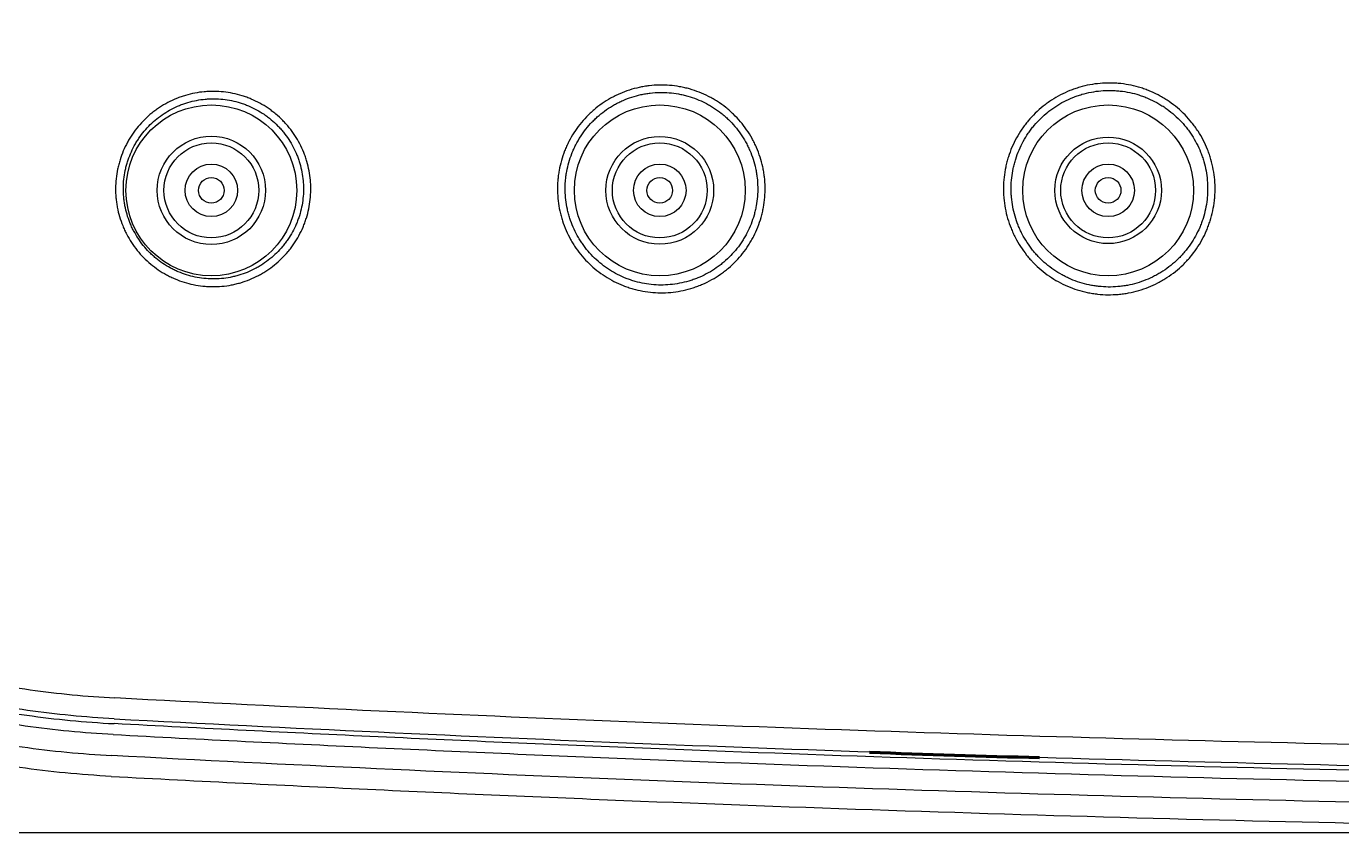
# Model space of a CAD drawing. Extents: x 60870 to 61464, y -29263 to -28843.
# Drawn here: x 60993.2 to 61054.9, y -29209.5 to -29171.7 of the extents above; entities that cross this region are included whole.
import ezdxf

# ---------------------------------------------------------------- set-up
doc = ezdxf.new("R2010")
doc.units = 0
doc.header["$LTSCALE"] = 7
doc.header["$MEASUREMENT"] = 0
doc.linetypes.add('CENTER', pattern=[2, 1.25, -0.25, 0.25, -0.25])
for name, color, linetype in [('08_ALL_FEATURES', 7, 'CONTINUOUS'), ('1', 1, 'CENTER'), ('DIM', 2, 'CONTINUOUS')]:
    doc.layers.add(name, color=color, linetype=linetype)

msp = doc.modelspace()

# ---------------------------------------------------------------- linework, layer by layer
at = {"layer": '08_ALL_FEATURES', "color": 7, "linetype": 'Continuous'}
for centre, radius in [((61001.915, -29179.387), 4), ((61022.915, -29179.387), 4), ((61043.914, -29179.387), 4), ((61001.915, -29179.387), 2.537), ((61001.915, -29179.387), 2.221), ((61022.915, -29179.387), 2.523), ((61022.915, -29179.387), 2.221), ((61043.914, -29179.387), 2.495), ((61043.914, -29179.387), 2.221), ((61001.915, -29179.387), 1.23), ((61022.915, -29179.387), 1.23), ((61043.914, -29179.387), 1.23), ((61001.915, -29179.387), 0.6), ((61022.915, -29179.387), 0.6), ((61043.914, -29179.387), 0.6)]:
    msp.add_circle(centre, radius, dxfattribs=at)
for points, knots in [([(60952.799, -29163.669), (60952.996, -29165.03), (60953.251, -29166.372), (60953.871, -29169.018), (60954.236, -29170.323), (60955.075, -29172.895), (60955.55, -29174.163), (60956.609, -29176.661), (60957.193, -29177.892), (60957.915, -29179.255), (60958.036, -29179.482), (60958.16, -29179.708), (60958.243, -29179.858), (60958.284, -29179.933), (60958.493, -29180.309), (60958.664, -29180.606), (60959.183, -29181.493), (60959.541, -29182.074), (60960.65, -29183.792), (60961.435, -29184.9), (60963.095, -29187.044), (60963.97, -29188.08), (60965.812, -29190.08), (60966.778, -29191.043), (60967.918, -29192.084), (60968.045, -29192.199), (60968.237, -29192.371), (60968.301, -29192.428), (60968.43, -29192.542), (60968.753, -29192.826), (60969.078, -29193.104), (60969.865, -29193.763), (60970.398, -29194.19), (60972.019, -29195.433), (60973.131, -29196.211), (60975.416, -29197.671), (60976.589, -29198.352), (60978.997, -29199.614), (60980.232, -29200.196), (60981.658, -29200.793), (60981.817, -29200.859), (60982.135, -29200.988), (60982.613, -29201.179), (60983.093, -29201.362), (60984.055, -29201.717), (60984.7, -29201.939), (60986.643, -29202.563), (60989.261, -29203.28), (60991.929, -29203.772), (60994.623, -29204.15), (60995.983, -29204.282), (60997.356, -29204.355)], [0, 0, 0, 0, 0.0625, 0.0625, 0.125, 0.125, 0.1875, 0.1875, 0.25, 0.25, 0.257812, 0.261719, 0.261719, 0.265625, 0.265625, 0.28125, 0.28125, 0.3125, 0.3125, 0.375, 0.375, 0.4375, 0.4375, 0.5, 0.5, 0.507813, 0.507813, 0.511719, 0.511719, 0.515625, 0.53125, 0.53125, 0.5625, 0.5625, 0.625, 0.625, 0.6875, 0.6875, 0.75, 0.75, 0.757813, 0.757813, 0.765625, 0.78125, 0.78125, 0.8125, 0.8125, 0.875, 0.9375, 0.9375, 1, 1, 1, 1]), ([(60997.367, -29204.127), (60996.001, -29204.054), (60994.648, -29203.923), (60991.967, -29203.547), (60989.311, -29203.058), (60986.706, -29202.344), (60984.772, -29201.723), (60984.13, -29201.502), (60983.173, -29201.149), (60982.695, -29200.967), (60982.219, -29200.776), (60981.903, -29200.648), (60981.745, -29200.582), (60980.326, -29199.988), (60979.097, -29199.409), (60976.7, -29198.153), (60975.532, -29197.475), (60973.258, -29196.023), (60972.152, -29195.248), (60970.538, -29194.011), (60970.008, -29193.586), (60969.225, -29192.93), (60968.901, -29192.653), (60968.58, -29192.371), (60968.452, -29192.258), (60968.388, -29192.201), (60968.197, -29192.03), (60968.07, -29191.915), (60966.936, -29190.879), (60965.974, -29189.92), (60964.142, -29187.931), (60963.27, -29186.9), (60961.618, -29184.766), (60960.837, -29183.663), (60959.734, -29181.954), (60959.378, -29181.375), (60958.861, -29180.493), (60958.691, -29180.196), (60958.483, -29179.823), (60958.442, -29179.748), (60958.359, -29179.598), (60958.236, -29179.373), (60958.115, -29179.147), (60957.397, -29177.791), (60956.815, -29176.566), (60955.762, -29174.08), (60955.29, -29172.818), (60954.454, -29170.258), (60954.091, -29168.96), (60953.474, -29166.326), (60953.221, -29164.991), (60953.024, -29163.637)], [0, 0, 0, 0, 0.0625, 0.0625, 0.125, 0.1875, 0.1875, 0.21875, 0.21875, 0.234375, 0.242188, 0.242188, 0.25, 0.25, 0.3125, 0.3125, 0.375, 0.375, 0.4375, 0.4375, 0.46875, 0.46875, 0.484375, 0.488281, 0.488281, 0.492188, 0.492188, 0.5, 0.5, 0.5625, 0.5625, 0.625, 0.625, 0.6875, 0.6875, 0.71875, 0.71875, 0.734375, 0.734375, 0.738281, 0.738281, 0.742188, 0.75, 0.75, 0.8125, 0.8125, 0.875, 0.875, 0.9375, 0.9375, 1, 1, 1, 1]), ([(60953.981, -29163.506), (60954.173, -29164.832), (60954.421, -29166.139), (60955.025, -29168.718), (60955.381, -29169.989), (60956.199, -29172.495), (60956.661, -29173.731), (60957.693, -29176.165), (60958.263, -29177.364), (60958.966, -29178.693), (60959.084, -29178.914), (60959.204, -29179.134), (60959.285, -29179.28), (60959.326, -29179.354), (60959.53, -29179.719), (60959.695, -29180.01), (60960.202, -29180.873), (60960.551, -29181.44), (60961.631, -29183.114), (60962.395, -29184.193), (60964.013, -29186.283), (60964.866, -29187.292), (60966.66, -29189.24), (60967.602, -29190.179), (60968.713, -29191.194), (60968.837, -29191.306), (60969.024, -29191.473), (60969.087, -29191.529), (60969.212, -29191.64), (60969.526, -29191.916), (60969.843, -29192.188), (60970.61, -29192.83), (60971.129, -29193.245), (60972.709, -29194.456), (60973.792, -29195.215), (60976.019, -29196.637), (60977.162, -29197.301), (60979.509, -29198.531), (60980.712, -29199.098), (60982.101, -29199.68), (60982.256, -29199.744), (60982.566, -29199.87), (60983.032, -29200.056), (60983.499, -29200.234), (60984.437, -29200.58), (60985.065, -29200.797), (60986.959, -29201.404), (60989.51, -29202.103), (60992.11, -29202.582), (60994.735, -29202.951), (60996.059, -29203.079), (60997.397, -29203.15)], [0, 0, 0, 0, 0.0625, 0.0625, 0.125, 0.125, 0.1875, 0.1875, 0.25, 0.25, 0.257813, 0.261719, 0.261719, 0.265625, 0.265625, 0.28125, 0.28125, 0.3125, 0.3125, 0.375, 0.375, 0.4375, 0.4375, 0.5, 0.5, 0.507813, 0.507813, 0.511719, 0.511719, 0.515625, 0.53125, 0.53125, 0.5625, 0.5625, 0.625, 0.625, 0.6875, 0.6875, 0.75, 0.75, 0.757813, 0.757813, 0.765625, 0.78125, 0.78125, 0.8125, 0.8125, 0.875, 0.9375, 0.9375, 1, 1, 1, 1]), ([(60997.227, -29206.823), (60995.783, -29206.747), (60994.353, -29206.608), (60991.522, -29206.211), (60990.121, -29205.953), (60987.346, -29205.319), (60985.973, -29204.943), (60983.255, -29204.072), (60981.91, -29203.577), (60980.413, -29202.952), (60980.164, -29202.846), (60979.916, -29202.738), (60979.75, -29202.666), (60979.667, -29202.629), (60979.254, -29202.446), (60978.926, -29202.296), (60977.948, -29201.836), (60977.304, -29201.517), (60975.399, -29200.52), (60974.163, -29199.803), (60971.759, -29198.268), (60970.59, -29197.45), (60968.32, -29195.712), (60967.218, -29194.791), (60966.019, -29193.697), (60965.886, -29193.574), (60965.687, -29193.389), (60965.621, -29193.328), (60965.49, -29193.204), (60965.162, -29192.893), (60964.839, -29192.578), (60964.074, -29191.817), (60963.576, -29191.299), (60962.119, -29189.72), (60961.197, -29188.629), (60959.45, -29186.374), (60958.624, -29185.21), (60957.072, -29182.807), (60956.344, -29181.568), (60955.583, -29180.132), (60955.499, -29179.972), (60955.333, -29179.65), (60955.087, -29179.168), (60954.849, -29178.683), (60954.386, -29177.708), (60954.091, -29177.054), (60953.252, -29175.077), (60952.251, -29172.402), (60951.481, -29169.653), (60950.828, -29166.867), (60950.561, -29165.454), (60950.353, -29164.023)], [0, 0, 0, 0, 0.0625, 0.0625, 0.125, 0.125, 0.1875, 0.1875, 0.25, 0.25, 0.257812, 0.261719, 0.261719, 0.265625, 0.265625, 0.28125, 0.28125, 0.3125, 0.3125, 0.375, 0.375, 0.4375, 0.4375, 0.5, 0.5, 0.507812, 0.507812, 0.511719, 0.511719, 0.515625, 0.53125, 0.53125, 0.5625, 0.5625, 0.625, 0.625, 0.6875, 0.6875, 0.75, 0.75, 0.757812, 0.757812, 0.765625, 0.78125, 0.78125, 0.8125, 0.8125, 0.875, 0.9375, 0.9375, 1, 1, 1, 1]), ([(60951.309, -29163.892), (60951.513, -29165.295), (60951.775, -29166.68), (60952.415, -29169.411), (60953.17, -29172.106), (60954.151, -29174.728), (60954.974, -29176.666), (60955.262, -29177.307), (60955.717, -29178.262), (60955.95, -29178.738), (60956.191, -29179.211), (60956.353, -29179.526), (60956.436, -29179.683), (60957.182, -29181.091), (60957.895, -29182.305), (60959.417, -29184.661), (60960.226, -29185.802), (60961.939, -29188.012), (60962.843, -29189.081), (60964.271, -29190.63), (60964.759, -29191.137), (60965.509, -29191.884), (60965.826, -29192.192), (60966.147, -29192.496), (60966.276, -29192.618), (60966.341, -29192.679), (60966.535, -29192.86), (60966.665, -29192.98), (60967.841, -29194.053), (60968.921, -29194.955), (60971.146, -29196.659), (60972.292, -29197.461), (60974.649, -29198.966), (60975.861, -29199.668), (60977.728, -29200.646), (60978.359, -29200.959), (60979.318, -29201.409), (60979.639, -29201.556), (60980.044, -29201.736), (60980.125, -29201.772), (60980.288, -29201.843), (60980.531, -29201.949), (60980.776, -29202.052), (60982.243, -29202.665), (60983.561, -29203.151), (60986.225, -29204.004), (60987.571, -29204.373), (60990.291, -29204.994), (60991.665, -29205.247), (60994.44, -29205.636), (60995.841, -29205.772), (60997.257, -29205.848)], [0, 0, 0, 0, 0.0625, 0.0625, 0.125, 0.1875, 0.1875, 0.21875, 0.21875, 0.234375, 0.242187, 0.242187, 0.25, 0.25, 0.3125, 0.3125, 0.375, 0.375, 0.4375, 0.4375, 0.46875, 0.46875, 0.484375, 0.488281, 0.488281, 0.492187, 0.492187, 0.5, 0.5, 0.5625, 0.5625, 0.625, 0.625, 0.6875, 0.6875, 0.71875, 0.71875, 0.734375, 0.734375, 0.738281, 0.738281, 0.742187, 0.75, 0.75, 0.8125, 0.8125, 0.875, 0.875, 0.9375, 0.9375, 1, 1, 1, 1]), ([(60997.319, -29204.864), (60995.931, -29204.79), (60994.557, -29204.657), (60991.834, -29204.275), (60989.138, -29203.778), (60986.493, -29203.053), (60984.528, -29202.423), (60983.877, -29202.199), (60982.904, -29201.84), (60982.419, -29201.655), (60981.936, -29201.462), (60981.615, -29201.331), (60981.454, -29201.265), (60980.013, -29200.661), (60978.765, -29200.073), (60976.331, -29198.797), (60975.146, -29198.109), (60972.836, -29196.634), (60971.713, -29195.847), (60970.074, -29194.591), (60969.536, -29194.16), (60968.741, -29193.494), (60968.412, -29193.213), (60968.086, -29192.926), (60967.956, -29192.811), (60967.891, -29192.753), (60967.697, -29192.58), (60967.568, -29192.463), (60966.416, -29191.411), (60965.439, -29190.437), (60963.578, -29188.417), (60962.694, -29187.37), (60961.016, -29185.203), (60960.223, -29184.083), (60959.103, -29182.347), (60958.741, -29181.76), (60958.216, -29180.864), (60958.044, -29180.563), (60957.832, -29180.183), (60957.79, -29180.107), (60957.706, -29179.955), (60957.582, -29179.727), (60957.459, -29179.498), (60956.73, -29178.12), (60956.139, -29176.876), (60955.069, -29174.351), (60954.589, -29173.07), (60953.741, -29170.471), (60953.372, -29169.152), (60952.745, -29166.478), (60952.488, -29165.122), (60952.289, -29163.747)], [0, 0, 0, 0, 0.0625, 0.0625, 0.125, 0.1875, 0.1875, 0.21875, 0.21875, 0.234375, 0.242188, 0.242188, 0.25, 0.25, 0.3125, 0.3125, 0.375, 0.375, 0.4375, 0.4375, 0.46875, 0.46875, 0.484375, 0.488281, 0.488281, 0.492188, 0.492188, 0.5, 0.5, 0.5625, 0.5625, 0.625, 0.625, 0.6875, 0.6875, 0.71875, 0.71875, 0.734375, 0.734375, 0.738281, 0.738281, 0.742187, 0.75, 0.75, 0.8125, 0.8125, 0.875, 0.875, 0.9375, 0.9375, 1, 1, 1, 1]), ([(60998.742, -29182.531), (60998.636, -29182.424), (60998.536, -29182.312), (60998.349, -29182.079), (60998.173, -29181.838), (60998.021, -29181.58), (60997.934, -29181.414), (60997.917, -29181.38), (60997.883, -29181.313), (60997.867, -29181.279), (60997.82, -29181.176), (60997.79, -29181.107), (60997.706, -29180.899), (60997.608, -29180.618), (60997.538, -29180.328), (60997.496, -29180.107), (60997.483, -29180.033), (60997.468, -29179.922), (60997.463, -29179.884), (60997.454, -29179.809), (60997.45, -29179.772), (60997.434, -29179.585), (60997.428, -29179.435), (60997.43, -29179.137), (60997.439, -29178.989), (60997.47, -29178.692), (60997.493, -29178.544), (60997.532, -29178.36), (60997.54, -29178.323), (60997.557, -29178.25), (60997.584, -29178.14), (60997.615, -29178.032), (60997.682, -29177.818), (60997.784, -29177.538), (60997.914, -29177.27), (60998.021, -29177.072), (60998.059, -29177.007), (60998.118, -29176.911), (60998.138, -29176.879), (60998.179, -29176.816), (60998.282, -29176.659), (60998.485, -29176.391), (60998.686, -29176.172), (60998.899, -29175.962), (60999.011, -29175.862), (60999.157, -29175.744), (60999.187, -29175.721), (60999.247, -29175.675), (60999.337, -29175.607), (60999.429, -29175.543), (60999.616, -29175.421), (60999.873, -29175.269), (61000.144, -29175.144), (61000.352, -29175.059), (61000.422, -29175.033), (61000.565, -29174.983), (61000.636, -29174.96), (61000.852, -29174.896), (61001.142, -29174.826), (61001.437, -29174.784), (61001.66, -29174.764), (61001.735, -29174.759), (61001.847, -29174.754), (61001.885, -29174.753), (61001.96, -29174.752), (61001.998, -29174.751), (61002.186, -29174.753), (61002.336, -29174.761), (61002.632, -29174.793), (61002.927, -29174.839), (61003.216, -29174.913), (61003.395, -29174.969), (61003.431, -29174.98), (61003.503, -29175.005), (61003.538, -29175.017), (61003.644, -29175.056), (61003.714, -29175.084), (61003.921, -29175.171), (61004.19, -29175.301), (61004.446, -29175.456), (61004.601, -29175.562), (61004.632, -29175.583), (61004.693, -29175.627), (61004.724, -29175.65), (61004.814, -29175.718), (61004.873, -29175.764), (61005.046, -29175.909), (61005.156, -29176.011), (61005.314, -29176.171), (61005.391, -29176.253), (61005.465, -29176.338), (61005.514, -29176.396), (61005.538, -29176.425), (61005.656, -29176.572), (61005.744, -29176.693), (61005.908, -29176.943), (61006.059, -29177.199), (61006.184, -29177.471), (61006.254, -29177.645), (61006.268, -29177.68), (61006.295, -29177.75), (61006.307, -29177.786), (61006.345, -29177.893), (61006.367, -29177.964), (61006.431, -29178.18), (61006.5, -29178.47), (61006.541, -29178.765), (61006.561, -29178.988), (61006.566, -29179.063), (61006.571, -29179.176), (61006.572, -29179.213), (61006.573, -29179.289), (61006.573, -29179.327), (61006.571, -29179.515), (61006.563, -29179.664), (61006.531, -29179.96), (61006.507, -29180.107), (61006.447, -29180.399), (61006.409, -29180.544), (61006.353, -29180.723), (61006.341, -29180.759), (61006.317, -29180.831), (61006.279, -29180.937), (61006.238, -29181.042), (61006.15, -29181.248), (61006.02, -29181.516), (61005.865, -29181.771), (61005.738, -29181.956), (61005.695, -29182.017), (61005.627, -29182.107), (61005.604, -29182.137), (61005.557, -29182.196), (61005.438, -29182.342), (61005.21, -29182.589), (61004.987, -29182.787), (61004.755, -29182.974), (61004.634, -29183.063), (61004.477, -29183.166), (61004.445, -29183.186), (61004.381, -29183.226), (61004.285, -29183.284), (61004.186, -29183.339), (61003.988, -29183.443), (61003.718, -29183.568), (61003.436, -29183.666), (61003.22, -29183.73), (61003.148, -29183.749), (61003.038, -29183.776), (61003.001, -29183.784), (61002.927, -29183.8), (61002.891, -29183.807), (61002.706, -29183.842), (61002.411, -29183.884), (61002.113, -29183.896), (61001.889, -29183.894), (61001.815, -29183.892), (61001.665, -29183.883), (61001.59, -29183.877), (61001.365, -29183.853), (61001.217, -29183.83), (61000.924, -29183.769), (61000.636, -29183.695), (61000.356, -29183.592), (61000.183, -29183.519), (61000.148, -29183.504), (61000.08, -29183.473), (61000.046, -29183.457), (60999.944, -29183.407), (60999.877, -29183.373), (60999.68, -29183.266), (60999.425, -29183.11), (60999.188, -29182.931), (60998.959, -29182.74), (60998.848, -29182.639), (60998.742, -29182.531)], [0, 0, 0, 0, 0.015625, 0.015625, 0.03125, 0.046875, 0.046875, 0.050781, 0.050781, 0.054687, 0.054687, 0.0625, 0.0625, 0.078125, 0.09375, 0.09375, 0.101562, 0.101562, 0.105469, 0.105469, 0.109375, 0.109375, 0.125, 0.125, 0.140625, 0.140625, 0.15625, 0.15625, 0.160156, 0.160156, 0.164062, 0.171875, 0.171875, 0.1875, 0.203125, 0.203125, 0.210937, 0.210937, 0.214844, 0.214844, 0.21875, 0.234375, 0.25, 0.25, 0.265625, 0.265625, 0.269531, 0.269531, 0.273437, 0.28125, 0.28125, 0.296875, 0.3125, 0.3125, 0.320312, 0.320312, 0.328125, 0.328125, 0.34375, 0.359375, 0.359375, 0.367187, 0.367187, 0.371094, 0.371094, 0.375, 0.375, 0.390625, 0.390625, 0.40625, 0.421875, 0.421875, 0.425781, 0.425781, 0.429687, 0.429687, 0.4375, 0.4375, 0.453125, 0.46875, 0.46875, 0.472656, 0.472656, 0.476562, 0.476562, 0.484375, 0.484375, 0.5, 0.5, 0.507812, 0.511719, 0.511719, 0.515625, 0.515625, 0.53125, 0.53125, 0.546875, 0.5625, 0.5625, 0.566406, 0.566406, 0.570312, 0.570312, 0.578125, 0.578125, 0.59375, 0.609375, 0.609375, 0.617187, 0.617187, 0.621094, 0.621094, 0.625, 0.625, 0.640625, 0.640625, 0.65625, 0.65625, 0.671875, 0.671875, 0.675781, 0.675781, 0.679687, 0.6875, 0.6875, 0.703125, 0.71875, 0.71875, 0.726562, 0.726562, 0.730469, 0.730469, 0.734375, 0.75, 0.765625, 0.765625, 0.78125, 0.78125, 0.785156, 0.785156, 0.789062, 0.796875, 0.796875, 0.8125, 0.828125, 0.828125, 0.835937, 0.835937, 0.839844, 0.839844, 0.84375, 0.84375, 0.859375, 0.875, 0.875, 0.882812, 0.882812, 0.890625, 0.890625, 0.90625, 0.90625, 0.921875, 0.9375, 0.9375, 0.941406, 0.941406, 0.945312, 0.945312, 0.953125, 0.953125, 0.96875, 0.984375, 0.984375, 1, 1, 1, 1]), ([(61019.968, -29183.133), (61019.842, -29183.033), (61019.722, -29182.928), (61019.494, -29182.707), (61019.277, -29182.476), (61019.082, -29182.224), (61018.968, -29182.06), (61018.946, -29182.027), (61018.902, -29181.96), (61018.88, -29181.926), (61018.817, -29181.824), (61018.776, -29181.755), (61018.66, -29181.547), (61018.519, -29181.262), (61018.407, -29180.966), (61018.334, -29180.739), (61018.311, -29180.662), (61018.27, -29180.508), (61018.251, -29180.429), (61018.2, -29180.195), (61018.174, -29180.038), (61018.137, -29179.723), (61018.127, -29179.565), (61018.121, -29179.248), (61018.126, -29179.089), (61018.142, -29178.889), (61018.146, -29178.849), (61018.154, -29178.77), (61018.168, -29178.65), (61018.187, -29178.532), (61018.229, -29178.298), (61018.301, -29177.989), (61018.402, -29177.688), (61018.49, -29177.466), (61018.521, -29177.393), (61018.57, -29177.283), (61018.587, -29177.247), (61018.622, -29177.174), (61018.64, -29177.139), (61018.731, -29176.961), (61018.889, -29176.686), (61019.073, -29176.428), (61019.27, -29176.179), (61019.375, -29176.059), (61019.514, -29175.914), (61019.542, -29175.886), (61019.599, -29175.83), (61019.686, -29175.747), (61019.775, -29175.667), (61019.956, -29175.513), (61020.207, -29175.319), (61020.476, -29175.151), (61020.685, -29175.035), (61020.756, -29174.997), (61020.9, -29174.926), (61020.972, -29174.892), (61021.192, -29174.797), (61021.488, -29174.684), (61021.794, -29174.602), (61022.027, -29174.551), (61022.105, -29174.536), (61022.223, -29174.516), (61022.263, -29174.51), (61022.342, -29174.499), (61022.382, -29174.494), (61022.581, -29174.47), (61022.74, -29174.46), (61023.057, -29174.454), (61023.374, -29174.464), (61023.689, -29174.504), (61023.886, -29174.539), (61023.925, -29174.547), (61024.003, -29174.563), (61024.043, -29174.572), (61024.16, -29174.599), (61024.237, -29174.619), (61024.467, -29174.684), (61024.768, -29174.785), (61025.058, -29174.916), (61025.236, -29175.007), (61025.272, -29175.026), (61025.342, -29175.064), (61025.377, -29175.083), (61025.481, -29175.143), (61025.55, -29175.185), (61025.751, -29175.315), (61025.881, -29175.408), (61026.069, -29175.556), (61026.161, -29175.633), (61026.25, -29175.713), (61026.309, -29175.767), (61026.338, -29175.795), (61026.483, -29175.934), (61026.591, -29176.051), (61026.797, -29176.293), (61026.99, -29176.544), (61027.158, -29176.814), (61027.255, -29176.988), (61027.274, -29177.023), (61027.311, -29177.094), (61027.329, -29177.13), (61027.383, -29177.238), (61027.416, -29177.31), (61027.511, -29177.53), (61027.623, -29177.826), (61027.705, -29178.133), (61027.756, -29178.366), (61027.771, -29178.444), (61027.79, -29178.562), (61027.796, -29178.602), (61027.807, -29178.681), (61027.812, -29178.721), (61027.835, -29178.92), (61027.846, -29179.079), (61027.851, -29179.396), (61027.846, -29179.554), (61027.82, -29179.87), (61027.8, -29180.028), (61027.757, -29180.264), (61027.74, -29180.343), (61027.704, -29180.499), (61027.684, -29180.576), (61027.619, -29180.805), (61027.517, -29181.105), (61027.386, -29181.394), (61027.277, -29181.607), (61027.239, -29181.677), (61027.179, -29181.781), (61027.159, -29181.815), (61027.117, -29181.884), (61027.096, -29181.918), (61026.988, -29182.086), (61026.802, -29182.344), (61026.594, -29182.582), (61026.374, -29182.811), (61026.257, -29182.92), (61026.105, -29183.049), (61026.074, -29183.075), (61026.012, -29183.125), (61025.917, -29183.2), (61025.821, -29183.27), (61025.625, -29183.406), (61025.356, -29183.573), (61025.072, -29183.714), (61024.853, -29183.809), (61024.779, -29183.84), (61024.666, -29183.882), (61024.628, -29183.896), (61024.553, -29183.922), (61024.515, -29183.935), (61024.325, -29183.996), (61024.018, -29184.079), (61023.706, -29184.131), (61023.39, -29184.167), (61023.231, -29184.178), (61022.91, -29184.184), (61022.751, -29184.179), (61022.434, -29184.153), (61022.12, -29184.112), (61021.811, -29184.04), (61021.619, -29183.986), (61021.58, -29183.975), (61021.504, -29183.951), (61021.466, -29183.938), (61021.352, -29183.9), (61021.277, -29183.872), (61021.054, -29183.785), (61020.765, -29183.654), (61020.491, -29183.496), (61020.224, -29183.325), (61020.094, -29183.232), (61019.968, -29183.133)], [0, 0, 0, 0, 0.015625, 0.015625, 0.03125, 0.046875, 0.046875, 0.050781, 0.050781, 0.054688, 0.054688, 0.0625, 0.0625, 0.078125, 0.09375, 0.09375, 0.101563, 0.101563, 0.109375, 0.109375, 0.125, 0.125, 0.140625, 0.140625, 0.15625, 0.15625, 0.160156, 0.160156, 0.164063, 0.171875, 0.171875, 0.1875, 0.203125, 0.203125, 0.210938, 0.210938, 0.214844, 0.214844, 0.21875, 0.21875, 0.234375, 0.25, 0.25, 0.265625, 0.265625, 0.269531, 0.269531, 0.273438, 0.28125, 0.28125, 0.296875, 0.3125, 0.3125, 0.320313, 0.320313, 0.328125, 0.328125, 0.34375, 0.359375, 0.359375, 0.367188, 0.367188, 0.371094, 0.371094, 0.375, 0.375, 0.390625, 0.390625, 0.40625, 0.421875, 0.421875, 0.425781, 0.425781, 0.429688, 0.429688, 0.4375, 0.4375, 0.453125, 0.46875, 0.46875, 0.472656, 0.472656, 0.476563, 0.476563, 0.484375, 0.484375, 0.5, 0.5, 0.507813, 0.511719, 0.511719, 0.515625, 0.515625, 0.53125, 0.53125, 0.546875, 0.5625, 0.5625, 0.566406, 0.566406, 0.570313, 0.570313, 0.578125, 0.578125, 0.59375, 0.609375, 0.609375, 0.617188, 0.617188, 0.621094, 0.621094, 0.625, 0.625, 0.640625, 0.640625, 0.65625, 0.65625, 0.671875, 0.671875, 0.679688, 0.679688, 0.6875, 0.6875, 0.703125, 0.71875, 0.71875, 0.726563, 0.726563, 0.730469, 0.730469, 0.734375, 0.734375, 0.75, 0.765625, 0.765625, 0.78125, 0.78125, 0.785156, 0.785156, 0.789063, 0.796875, 0.796875, 0.8125, 0.828125, 0.828125, 0.835938, 0.835938, 0.839844, 0.839844, 0.84375, 0.84375, 0.859375, 0.875, 0.875, 0.890625, 0.890625, 0.90625, 0.90625, 0.921875, 0.9375, 0.9375, 0.941406, 0.941406, 0.945313, 0.945313, 0.953125, 0.953125, 0.96875, 0.984375, 0.984375, 1, 1, 1, 1]), ([(61020.195, -29182.847), (61020.224, -29182.87), (61020.254, -29182.892), (61020.313, -29182.937), (61020.403, -29183.003), (61020.495, -29183.065), (61020.681, -29183.185), (61020.935, -29183.331), (61021.204, -29183.452), (61021.41, -29183.533), (61021.479, -29183.559), (61021.585, -29183.595), (61021.621, -29183.606), (61021.691, -29183.628), (61021.727, -29183.639), (61021.905, -29183.689), (61022.192, -29183.755), (61022.483, -29183.793), (61022.777, -29183.817), (61022.924, -29183.822), (61023.222, -29183.817), (61023.37, -29183.807), (61023.662, -29183.772), (61023.952, -29183.724), (61024.236, -29183.648), (61024.412, -29183.591), (61024.447, -29183.579), (61024.517, -29183.555), (61024.552, -29183.542), (61024.657, -29183.502), (61024.725, -29183.475), (61024.928, -29183.386), (61025.192, -29183.256), (61025.441, -29183.1), (61025.623, -29182.974), (61025.712, -29182.909), (61025.8, -29182.84), (61025.858, -29182.794), (61025.886, -29182.77), (61026.028, -29182.649), (61026.135, -29182.548), (61026.34, -29182.337), (61026.533, -29182.116), (61026.705, -29181.876), (61026.805, -29181.721), (61026.825, -29181.689), (61026.863, -29181.626), (61026.882, -29181.594), (61026.938, -29181.497), (61026.973, -29181.432), (61027.074, -29181.235), (61027.195, -29180.967), (61027.29, -29180.689), (61027.35, -29180.476), (61027.369, -29180.405), (61027.402, -29180.26), (61027.418, -29180.187), (61027.457, -29179.968), (61027.476, -29179.822), (61027.5, -29179.529), (61027.505, -29179.382), (61027.5, -29179.088), (61027.491, -29178.941), (61027.469, -29178.757), (61027.465, -29178.72), (61027.454, -29178.646), (61027.437, -29178.536), (61027.417, -29178.427), (61027.37, -29178.211), (61027.293, -29177.927), (61027.19, -29177.652), (61027.102, -29177.449), (61027.071, -29177.382), (61027.021, -29177.282), (61027.005, -29177.249), (61026.97, -29177.183), (61026.952, -29177.15), (61026.862, -29176.988), (61026.706, -29176.738), (61026.528, -29176.505), (61026.337, -29176.281), (61026.236, -29176.173), (61026.103, -29176.044), (61026.076, -29176.018), (61026.021, -29175.968), (61025.938, -29175.894), (61025.853, -29175.822), (61025.679, -29175.685), (61025.559, -29175.599), (61025.372, -29175.478), (61025.308, -29175.44), (61025.211, -29175.384), (61025.179, -29175.366), (61025.114, -29175.331), (61025.081, -29175.313), (61024.916, -29175.229), (61024.647, -29175.108), (61024.368, -29175.014), (61024.155, -29174.953), (61024.083, -29174.935), (61023.974, -29174.91), (61023.938, -29174.902), (61023.865, -29174.887), (61023.829, -29174.88), (61023.646, -29174.847), (61023.354, -29174.809), (61023.061, -29174.8), (61022.767, -29174.806), (61022.619, -29174.815), (61022.435, -29174.837), (61022.398, -29174.842), (61022.324, -29174.852), (61022.214, -29174.869), (61022.106, -29174.89), (61021.89, -29174.937), (61021.606, -29175.014), (61021.331, -29175.118), (61021.128, -29175.206), (61021.06, -29175.238), (61020.927, -29175.304), (61020.861, -29175.338), (61020.668, -29175.446), (61020.418, -29175.602), (61020.185, -29175.782), (61020.017, -29175.925), (61019.935, -29175.998), (61019.855, -29176.075), (61019.802, -29176.127), (61019.776, -29176.154), (61019.647, -29176.288), (61019.549, -29176.399), (61019.367, -29176.63), (61019.196, -29176.869), (61019.049, -29177.124), (61018.965, -29177.289), (61018.948, -29177.322), (61018.916, -29177.389), (61018.9, -29177.422), (61018.854, -29177.524), (61018.826, -29177.592), (61018.744, -29177.798), (61018.65, -29178.077), (61018.584, -29178.363), (61018.544, -29178.581), (61018.533, -29178.654), (61018.519, -29178.764), (61018.514, -29178.801), (61018.506, -29178.875), (61018.503, -29178.912), (61018.488, -29179.097), (61018.483, -29179.244), (61018.489, -29179.538), (61018.498, -29179.685), (61018.532, -29179.977), (61018.556, -29180.122), (61018.595, -29180.303), (61018.604, -29180.34), (61018.621, -29180.412), (61018.631, -29180.448), (61018.66, -29180.556), (61018.681, -29180.626), (61018.748, -29180.837), (61018.852, -29181.112), (61018.983, -29181.376), (61019.09, -29181.569), (61019.128, -29181.633), (61019.187, -29181.727), (61019.207, -29181.759), (61019.248, -29181.821), (61019.352, -29181.975), (61019.554, -29182.238), (61019.755, -29182.452), (61019.967, -29182.657), (61020.078, -29182.754), (61020.195, -29182.847)], [0, 0, 0, 0, 0.003906, 0.003906, 0.007813, 0.015625, 0.015625, 0.03125, 0.046875, 0.046875, 0.054688, 0.054688, 0.058594, 0.058594, 0.0625, 0.0625, 0.078125, 0.09375, 0.09375, 0.109375, 0.109375, 0.125, 0.125, 0.140625, 0.15625, 0.15625, 0.160156, 0.160156, 0.164063, 0.164063, 0.171875, 0.171875, 0.1875, 0.203125, 0.203125, 0.210938, 0.214844, 0.214844, 0.21875, 0.21875, 0.234375, 0.234375, 0.25, 0.265625, 0.265625, 0.269531, 0.269531, 0.273438, 0.273438, 0.28125, 0.28125, 0.296875, 0.3125, 0.3125, 0.320313, 0.320313, 0.328125, 0.328125, 0.34375, 0.34375, 0.359375, 0.359375, 0.375, 0.375, 0.378906, 0.378906, 0.382813, 0.390625, 0.390625, 0.40625, 0.421875, 0.421875, 0.429688, 0.429688, 0.433594, 0.433594, 0.4375, 0.4375, 0.453125, 0.46875, 0.46875, 0.484375, 0.484375, 0.488281, 0.488281, 0.492188, 0.5, 0.5, 0.515625, 0.515625, 0.523438, 0.523438, 0.527344, 0.527344, 0.53125, 0.53125, 0.546875, 0.5625, 0.5625, 0.570313, 0.570313, 0.574219, 0.574219, 0.578125, 0.578125, 0.59375, 0.609375, 0.609375, 0.625, 0.625, 0.628906, 0.628906, 0.632813, 0.640625, 0.640625, 0.65625, 0.671875, 0.671875, 0.679688, 0.679688, 0.6875, 0.6875, 0.703125, 0.71875, 0.71875, 0.726563, 0.730469, 0.730469, 0.734375, 0.734375, 0.75, 0.75, 0.765625, 0.78125, 0.78125, 0.785156, 0.785156, 0.789063, 0.789063, 0.796875, 0.796875, 0.8125, 0.828125, 0.828125, 0.835938, 0.835938, 0.839844, 0.839844, 0.84375, 0.84375, 0.859375, 0.859375, 0.875, 0.875, 0.890625, 0.890625, 0.894531, 0.894531, 0.898438, 0.898438, 0.90625, 0.90625, 0.921875, 0.9375, 0.9375, 0.945313, 0.945313, 0.949219, 0.949219, 0.953125, 0.96875, 0.984375, 0.984375, 1, 1, 1, 1]), ([(61041.578, -29183.661), (61041.435, -29183.582), (61041.297, -29183.497), (61041.03, -29183.314), (61040.772, -29183.118), (61040.535, -29182.898), (61040.392, -29182.752), (61040.364, -29182.722), (61040.308, -29182.662), (61040.281, -29182.632), (61040.2, -29182.54), (61040.147, -29182.478), (61039.995, -29182.288), (61039.806, -29182.026), (61039.643, -29181.747), (61039.531, -29181.531), (61039.495, -29181.458), (61039.427, -29181.31), (61039.395, -29181.235), (61039.304, -29181.008), (61039.252, -29180.854), (61039.162, -29180.544), (61039.124, -29180.387), (61039.065, -29180.069), (61039.043, -29179.909), (61039.025, -29179.705), (61039.022, -29179.665), (61039.017, -29179.583), (61039.011, -29179.461), (61039.01, -29179.339), (61039.013, -29179.096), (61039.032, -29178.773), (61039.083, -29178.454), (61039.134, -29178.216), (61039.152, -29178.137), (61039.184, -29178.018), (61039.194, -29177.979), (61039.217, -29177.9), (61039.229, -29177.861), (61039.29, -29177.667), (61039.403, -29177.364), (61039.545, -29177.074), (61039.7, -29176.79), (61039.785, -29176.652), (61039.901, -29176.483), (61039.924, -29176.45), (61039.972, -29176.384), (61040.045, -29176.285), (61040.121, -29176.19), (61040.277, -29176.005), (61040.497, -29175.768), (61040.739, -29175.553), (61040.929, -29175.401), (61040.994, -29175.351), (61041.126, -29175.255), (61041.193, -29175.209), (61041.398, -29175.076), (61041.677, -29174.913), (61041.97, -29174.778), (61042.196, -29174.688), (61042.272, -29174.659), (61042.387, -29174.62), (61042.426, -29174.607), (61042.503, -29174.582), (61042.543, -29174.57), (61042.739, -29174.513), (61042.897, -29174.475), (61043.215, -29174.416), (61043.535, -29174.372), (61043.858, -29174.36), (61044.062, -29174.362), (61044.102, -29174.363), (61044.184, -29174.366), (61044.225, -29174.368), (61044.347, -29174.375), (61044.429, -29174.382), (61044.671, -29174.409), (61044.991, -29174.46), (61045.304, -29174.542), (61045.498, -29174.603), (61045.537, -29174.616), (61045.614, -29174.643), (61045.653, -29174.656), (61045.768, -29174.699), (61045.844, -29174.729), (61046.068, -29174.825), (61046.214, -29174.897), (61046.428, -29175.014), (61046.533, -29175.076), (61046.637, -29175.141), (61046.705, -29175.186), (61046.739, -29175.209), (61046.908, -29175.324), (61047.037, -29175.423), (61047.284, -29175.631), (61047.521, -29175.851), (61047.735, -29176.094), (61047.862, -29176.253), (61047.887, -29176.285), (61047.937, -29176.35), (61047.961, -29176.383), (61048.033, -29176.482), (61048.079, -29176.549), (61048.211, -29176.754), (61048.374, -29177.033), (61048.508, -29177.327), (61048.599, -29177.552), (61048.627, -29177.629), (61048.667, -29177.744), (61048.679, -29177.783), (61048.704, -29177.861), (61048.716, -29177.9), (61048.773, -29178.096), (61048.81, -29178.254), (61048.869, -29178.572), (61048.89, -29178.732), (61048.918, -29179.054), (61048.924, -29179.216), (61048.921, -29179.46), (61048.918, -29179.542), (61048.908, -29179.705), (61048.901, -29179.786), (61048.874, -29180.027), (61048.822, -29180.346), (61048.74, -29180.659), (61048.666, -29180.891), (61048.64, -29180.968), (61048.597, -29181.082), (61048.583, -29181.121), (61048.552, -29181.196), (61048.537, -29181.234), (61048.456, -29181.421), (61048.314, -29181.712), (61048.145, -29181.987), (61047.962, -29182.254), (61047.864, -29182.383), (61047.732, -29182.539), (61047.705, -29182.57), (61047.651, -29182.631), (61047.569, -29182.722), (61047.484, -29182.809), (61047.31, -29182.979), (61047.068, -29183.192), (61046.806, -29183.382), (61046.602, -29183.515), (61046.533, -29183.558), (61046.427, -29183.619), (61046.391, -29183.64), (61046.32, -29183.679), (61046.284, -29183.698), (61046.103, -29183.792), (61045.809, -29183.927), (61045.504, -29184.032), (61045.193, -29184.122), (61045.035, -29184.16), (61044.794, -29184.205), (61044.713, -29184.218), (61044.552, -29184.24), (61044.471, -29184.248), (61044.23, -29184.269), (61043.907, -29184.281), (61043.584, -29184.262), (61043.382, -29184.239), (61043.341, -29184.234), (61043.26, -29184.223), (61043.22, -29184.217), (61043.099, -29184.198), (61043.019, -29184.183), (61042.78, -29184.133), (61042.468, -29184.05), (61042.165, -29183.938), (61041.868, -29183.811), (61041.722, -29183.74), (61041.578, -29183.661)], [0, 0, 0, 0, 0.015625, 0.015625, 0.03125, 0.046875, 0.046875, 0.050781, 0.050781, 0.054688, 0.054688, 0.0625, 0.0625, 0.078125, 0.09375, 0.09375, 0.101563, 0.101563, 0.109375, 0.109375, 0.125, 0.125, 0.140625, 0.140625, 0.15625, 0.15625, 0.160156, 0.160156, 0.164063, 0.171875, 0.171875, 0.1875, 0.203125, 0.203125, 0.210938, 0.210938, 0.214844, 0.214844, 0.21875, 0.21875, 0.234375, 0.25, 0.25, 0.265625, 0.265625, 0.269531, 0.269531, 0.273438, 0.28125, 0.28125, 0.296875, 0.3125, 0.3125, 0.320313, 0.320313, 0.328125, 0.328125, 0.34375, 0.359375, 0.359375, 0.367188, 0.367188, 0.371094, 0.371094, 0.375, 0.375, 0.390625, 0.390625, 0.40625, 0.421875, 0.421875, 0.425781, 0.425781, 0.429688, 0.429688, 0.4375, 0.4375, 0.453125, 0.46875, 0.46875, 0.472656, 0.472656, 0.476563, 0.476563, 0.484375, 0.484375, 0.5, 0.5, 0.507813, 0.511719, 0.511719, 0.515625, 0.515625, 0.53125, 0.53125, 0.546875, 0.5625, 0.5625, 0.566406, 0.566406, 0.570313, 0.570313, 0.578125, 0.578125, 0.59375, 0.609375, 0.609375, 0.617188, 0.617188, 0.621094, 0.621094, 0.625, 0.625, 0.640625, 0.640625, 0.65625, 0.65625, 0.671875, 0.671875, 0.679687, 0.679687, 0.6875, 0.6875, 0.703125, 0.71875, 0.71875, 0.726562, 0.726562, 0.730469, 0.730469, 0.734375, 0.734375, 0.75, 0.765625, 0.765625, 0.78125, 0.78125, 0.785156, 0.785156, 0.789062, 0.796875, 0.796875, 0.8125, 0.828125, 0.828125, 0.835937, 0.835937, 0.839844, 0.839844, 0.84375, 0.84375, 0.859375, 0.875, 0.875, 0.890625, 0.890625, 0.898437, 0.898437, 0.90625, 0.90625, 0.921875, 0.9375, 0.9375, 0.941406, 0.941406, 0.945312, 0.945312, 0.953125, 0.953125, 0.96875, 0.984375, 0.984375, 1, 1, 1, 1]), ([(61041.754, -29183.342), (61041.787, -29183.361), (61041.821, -29183.379), (61041.888, -29183.413), (61041.99, -29183.464), (61042.092, -29183.511), (61042.3, -29183.6), (61042.581, -29183.704), (61042.871, -29183.781), (61043.093, -29183.828), (61043.167, -29183.842), (61043.28, -29183.86), (61043.317, -29183.865), (61043.392, -29183.875), (61043.43, -29183.88), (61043.617, -29183.901), (61043.917, -29183.919), (61044.217, -29183.908), (61044.442, -29183.888), (61044.516, -29183.88), (61044.666, -29183.86), (61044.741, -29183.848), (61044.965, -29183.806), (61045.112, -29183.771), (61045.4, -29183.687), (61045.683, -29183.589), (61045.957, -29183.464), (61046.124, -29183.377), (61046.158, -29183.359), (61046.224, -29183.323), (61046.257, -29183.304), (61046.356, -29183.247), (61046.42, -29183.207), (61046.609, -29183.084), (61046.853, -29182.908), (61047.077, -29182.709), (61047.239, -29182.552), (61047.318, -29182.471), (61047.394, -29182.387), (61047.444, -29182.33), (61047.469, -29182.301), (61047.591, -29182.156), (61047.682, -29182.036), (61047.852, -29181.788), (61048.009, -29181.533), (61048.141, -29181.263), (61048.216, -29181.089), (61048.231, -29181.054), (61048.259, -29180.984), (61048.272, -29180.948), (61048.312, -29180.842), (61048.337, -29180.77), (61048.405, -29180.555), (61048.481, -29180.265), (61048.529, -29179.969), (61048.554, -29179.744), (61048.561, -29179.669), (61048.568, -29179.556), (61048.57, -29179.518), (61048.572, -29179.442), (61048.573, -29179.404), (61048.576, -29179.215), (61048.57, -29179.065), (61048.544, -29178.766), (61048.524, -29178.617), (61048.47, -29178.322), (61048.435, -29178.176), (61048.382, -29177.994), (61048.371, -29177.957), (61048.348, -29177.885), (61048.313, -29177.777), (61048.273, -29177.671), (61048.19, -29177.461), (61048.065, -29177.189), (61047.914, -29176.929), (61047.791, -29176.739), (61047.748, -29176.677), (61047.682, -29176.585), (61047.659, -29176.554), (61047.613, -29176.494), (61047.497, -29176.345), (61047.273, -29176.091), (61047.053, -29175.887), (61046.823, -29175.693), (61046.704, -29175.602), (61046.547, -29175.494), (61046.515, -29175.473), (61046.452, -29175.432), (61046.356, -29175.371), (61046.258, -29175.314), (61046.06, -29175.205), (61045.924, -29175.139), (61045.716, -29175.049), (61045.645, -29175.021), (61045.538, -29174.982), (61045.503, -29174.969), (61045.431, -29174.944), (61045.395, -29174.932), (61045.215, -29174.875), (61044.924, -29174.799), (61044.627, -29174.751), (61044.402, -29174.727), (61044.326, -29174.72), (61044.213, -29174.713), (61044.175, -29174.712), (61044.099, -29174.709), (61044.061, -29174.708), (61043.872, -29174.706), (61043.572, -29174.718), (61043.275, -29174.758), (61042.98, -29174.813), (61042.833, -29174.848), (61042.651, -29174.901), (61042.614, -29174.912), (61042.542, -29174.935), (61042.434, -29174.971), (61042.329, -29175.01), (61042.119, -29175.094), (61041.847, -29175.22), (61041.587, -29175.371), (61041.398, -29175.494), (61041.335, -29175.537), (61041.212, -29175.626), (61041.152, -29175.672), (61040.976, -29175.814), (61040.751, -29176.013), (61040.547, -29176.233), (61040.402, -29176.406), (61040.331, -29176.494), (61040.264, -29176.585), (61040.219, -29176.646), (61040.197, -29176.677), (61040.09, -29176.834), (61040.011, -29176.962), (61039.867, -29177.226), (61039.735, -29177.495), (61039.631, -29177.777), (61039.573, -29177.957), (61039.563, -29177.993), (61039.541, -29178.066), (61039.531, -29178.103), (61039.502, -29178.213), (61039.485, -29178.286), (61039.438, -29178.507), (61039.391, -29178.804), (61039.372, -29179.103), (61039.37, -29179.329), (61039.37, -29179.404), (61039.375, -29179.517), (61039.376, -29179.555), (61039.381, -29179.631), (61039.384, -29179.669), (61039.4, -29179.858), (61039.421, -29180.007), (61039.476, -29180.302), (61039.51, -29180.448), (61039.594, -29180.736), (61039.643, -29180.878), (61039.727, -29181.089), (61039.757, -29181.159), (61039.82, -29181.297), (61039.853, -29181.365), (61039.957, -29181.565), (61040.109, -29181.824), (61040.284, -29182.067), (61040.425, -29182.244), (61040.474, -29182.302), (61040.549, -29182.387), (61040.575, -29182.415), (61040.627, -29182.471), (61040.653, -29182.498), (61040.785, -29182.633), (61041.006, -29182.838), (61041.244, -29183.02), (61041.492, -29183.19), (61041.621, -29183.269), (61041.754, -29183.342)], [0, 0, 0, 0, 0.003906, 0.003906, 0.007813, 0.015625, 0.015625, 0.03125, 0.046875, 0.046875, 0.054688, 0.054688, 0.058594, 0.058594, 0.0625, 0.0625, 0.078125, 0.09375, 0.09375, 0.101562, 0.101562, 0.109375, 0.109375, 0.125, 0.125, 0.140625, 0.15625, 0.15625, 0.160156, 0.160156, 0.164062, 0.164062, 0.171875, 0.171875, 0.1875, 0.203125, 0.203125, 0.210937, 0.214844, 0.214844, 0.21875, 0.21875, 0.234375, 0.234375, 0.25, 0.265625, 0.265625, 0.269531, 0.269531, 0.273437, 0.273437, 0.28125, 0.28125, 0.296875, 0.3125, 0.3125, 0.320312, 0.320312, 0.324219, 0.324219, 0.328125, 0.328125, 0.34375, 0.34375, 0.359375, 0.359375, 0.375, 0.375, 0.378906, 0.378906, 0.382812, 0.390625, 0.390625, 0.40625, 0.421875, 0.421875, 0.429687, 0.429687, 0.433594, 0.433594, 0.4375, 0.453125, 0.46875, 0.46875, 0.484375, 0.484375, 0.488281, 0.488281, 0.492187, 0.5, 0.5, 0.515625, 0.515625, 0.523437, 0.523437, 0.527344, 0.527344, 0.53125, 0.53125, 0.546875, 0.5625, 0.5625, 0.570312, 0.570312, 0.574219, 0.574219, 0.578125, 0.578125, 0.59375, 0.609375, 0.609375, 0.625, 0.625, 0.628906, 0.628906, 0.632812, 0.640625, 0.640625, 0.65625, 0.671875, 0.671875, 0.679687, 0.679687, 0.6875, 0.6875, 0.703125, 0.71875, 0.71875, 0.726562, 0.730469, 0.730469, 0.734375, 0.734375, 0.75, 0.75, 0.765625, 0.78125, 0.78125, 0.785156, 0.785156, 0.789062, 0.789062, 0.796875, 0.796875, 0.8125, 0.828125, 0.828125, 0.835937, 0.835937, 0.839844, 0.839844, 0.84375, 0.84375, 0.859375, 0.859375, 0.875, 0.875, 0.890625, 0.890625, 0.898437, 0.898437, 0.90625, 0.90625, 0.921875, 0.9375, 0.9375, 0.945312, 0.945312, 0.949219, 0.949219, 0.953125, 0.953125, 0.96875, 0.984375, 0.984375, 1, 1, 1, 1]), ([(60999.004, -29182.274), (60999.028, -29182.299), (60999.053, -29182.323), (60999.103, -29182.372), (60999.179, -29182.443), (60999.257, -29182.512), (60999.416, -29182.644), (60999.635, -29182.809), (60999.87, -29182.953), (61000.052, -29183.052), (61000.114, -29183.084), (61000.208, -29183.129), (61000.24, -29183.144), (61000.303, -29183.173), (61000.335, -29183.186), (61000.494, -29183.254), (61000.753, -29183.349), (61001.019, -29183.417), (61001.288, -29183.473), (61001.425, -29183.495), (61001.702, -29183.524), (61001.84, -29183.532), (61002.115, -29183.534), (61002.39, -29183.523), (61002.663, -29183.485), (61002.833, -29183.452), (61002.867, -29183.446), (61002.935, -29183.431), (61002.968, -29183.423), (61003.07, -29183.399), (61003.137, -29183.381), (61003.336, -29183.322), (61003.595, -29183.231), (61003.845, -29183.116), (61004.028, -29183.02), (61004.119, -29182.97), (61004.208, -29182.916), (61004.267, -29182.879), (61004.296, -29182.86), (61004.441, -29182.765), (61004.553, -29182.684), (61004.767, -29182.511), (61004.972, -29182.328), (61005.159, -29182.126), (61005.27, -29181.993), (61005.292, -29181.966), (61005.335, -29181.911), (61005.357, -29181.884), (61005.419, -29181.801), (61005.46, -29181.745), (61005.576, -29181.573), (61005.719, -29181.339), (61005.839, -29181.091), (61005.92, -29180.901), (61005.946, -29180.837), (61005.994, -29180.706), (61006.016, -29180.64), (61006.078, -29180.442), (61006.113, -29180.308), (61006.169, -29180.039), (61006.19, -29179.903), (61006.22, -29179.63), (61006.228, -29179.492), (61006.23, -29179.319), (61006.23, -29179.284), (61006.228, -29179.214), (61006.226, -29179.11), (61006.219, -29179.007), (61006.2, -29178.801), (61006.162, -29178.528), (61006.098, -29178.261), (61006.04, -29178.062), (61006.019, -29177.996), (61005.985, -29177.898), (61005.973, -29177.865), (61005.948, -29177.8), (61005.936, -29177.767), (61005.871, -29177.607), (61005.755, -29177.356), (61005.616, -29177.119), (61005.465, -29176.889), (61005.384, -29176.777), (61005.275, -29176.642), (61005.253, -29176.615), (61005.208, -29176.562), (61005.139, -29176.483), (61005.068, -29176.408), (61004.923, -29176.26), (61004.821, -29176.166), (61004.661, -29176.033), (61004.607, -29175.989), (61004.524, -29175.927), (61004.496, -29175.906), (61004.439, -29175.865), (61004.411, -29175.846), (61004.267, -29175.748), (61004.032, -29175.605), (61003.784, -29175.485), (61003.593, -29175.404), (61003.528, -29175.379), (61003.43, -29175.343), (61003.397, -29175.331), (61003.332, -29175.309), (61003.299, -29175.298), (61003.133, -29175.247), (61002.866, -29175.178), (61002.595, -29175.136), (61002.321, -29175.107), (61002.183, -29175.099), (61002.009, -29175.098), (61001.974, -29175.098), (61001.905, -29175.099), (61001.801, -29175.102), (61001.698, -29175.109), (61001.492, -29175.128), (61001.22, -29175.166), (61000.952, -29175.231), (61000.753, -29175.29), (61000.687, -29175.311), (61000.589, -29175.345), (61000.556, -29175.357), (61000.491, -29175.382), (61000.459, -29175.394), (61000.299, -29175.459), (61000.049, -29175.575), (60999.812, -29175.714), (60999.582, -29175.866), (60999.47, -29175.947), (60999.253, -29176.122), (60999.15, -29176.214), (60998.954, -29176.407), (60998.768, -29176.609), (60998.602, -29176.829), (60998.505, -29176.972), (60998.486, -29177.001), (60998.448, -29177.059), (60998.429, -29177.089), (60998.375, -29177.178), (60998.34, -29177.238), (60998.241, -29177.42), (60998.122, -29177.668), (60998.027, -29177.926), (60997.965, -29178.123), (60997.937, -29178.223), (60997.912, -29178.324), (60997.896, -29178.391), (60997.888, -29178.425), (60997.853, -29178.595), (60997.832, -29178.732), (60997.802, -29179.006), (60997.787, -29179.28), (60997.798, -29179.555), (60997.813, -29179.728), (60997.817, -29179.763), (60997.825, -29179.832), (60997.829, -29179.866), (60997.843, -29179.969), (60997.855, -29180.038), (60997.893, -29180.241), (60997.958, -29180.508), (60998.048, -29180.768), (60998.126, -29180.96), (60998.153, -29181.024), (60998.212, -29181.15), (60998.243, -29181.212), (60998.339, -29181.397), (60998.479, -29181.635), (60998.641, -29181.857), (60998.814, -29182.071), (60998.906, -29182.175), (60999.004, -29182.274)], [0, 0, 0, 0, 0.003906, 0.003906, 0.007813, 0.015625, 0.015625, 0.03125, 0.046875, 0.046875, 0.054688, 0.054688, 0.058594, 0.058594, 0.0625, 0.0625, 0.078125, 0.09375, 0.09375, 0.109375, 0.109375, 0.125, 0.125, 0.140625, 0.15625, 0.15625, 0.160156, 0.160156, 0.164063, 0.164063, 0.171875, 0.171875, 0.1875, 0.203125, 0.203125, 0.210938, 0.214844, 0.214844, 0.21875, 0.21875, 0.234375, 0.234375, 0.25, 0.265625, 0.265625, 0.269531, 0.269531, 0.273438, 0.273438, 0.28125, 0.28125, 0.296875, 0.3125, 0.3125, 0.320313, 0.320313, 0.328125, 0.328125, 0.34375, 0.34375, 0.359375, 0.359375, 0.375, 0.375, 0.378906, 0.378906, 0.382813, 0.390625, 0.390625, 0.40625, 0.421875, 0.421875, 0.429688, 0.429688, 0.433594, 0.433594, 0.4375, 0.4375, 0.453125, 0.46875, 0.46875, 0.484375, 0.484375, 0.488281, 0.488281, 0.492188, 0.5, 0.5, 0.515625, 0.515625, 0.523438, 0.523438, 0.527344, 0.527344, 0.53125, 0.53125, 0.546875, 0.5625, 0.5625, 0.570313, 0.570313, 0.574219, 0.574219, 0.578125, 0.578125, 0.59375, 0.609375, 0.609375, 0.625, 0.625, 0.628906, 0.628906, 0.632813, 0.640625, 0.640625, 0.65625, 0.671875, 0.671875, 0.679688, 0.679688, 0.683594, 0.683594, 0.6875, 0.6875, 0.703125, 0.71875, 0.71875, 0.734375, 0.734375, 0.75, 0.75, 0.765625, 0.78125, 0.78125, 0.785156, 0.785156, 0.789062, 0.789062, 0.796875, 0.796875, 0.8125, 0.828125, 0.828125, 0.835937, 0.839844, 0.839844, 0.84375, 0.84375, 0.859375, 0.859375, 0.875, 0.890625, 0.890625, 0.894531, 0.894531, 0.898437, 0.898437, 0.90625, 0.90625, 0.921875, 0.9375, 0.9375, 0.945312, 0.945312, 0.953125, 0.953125, 0.96875, 0.984375, 0.984375, 1, 1, 1, 1]), ([(61195.471, -29204.355), (61178.975, -29205.232), (61145.971, -29206.548), (61112.939, -29206.987), (61079.894, -29206.987), (61063.378, -29206.768), (61038.613, -29206.11), (61030.359, -29205.835), (61017.981, -29205.342), (61013.855, -29205.164), (61007.667, -29204.876), (61005.604, -29204.776), (61001.48, -29204.571), (60999.417, -29204.465), (60997.356, -29204.355)], [0, 0, 0, 0, 0.25, 0.5, 0.5, 0.75, 0.75, 0.875, 0.875, 0.9375, 0.9375, 0.96875, 0.96875, 1, 1, 1, 1]), ([(60997.319, -29204.864), (60999.381, -29204.974), (61001.444, -29205.08), (61005.57, -29205.286), (61011.76, -29205.584), (61026.206, -29206.208), (61038.591, -29206.619), (61063.366, -29207.278), (61079.888, -29207.497), (61112.945, -29207.497), (61145.989, -29207.058), (61179.006, -29205.742), (61195.508, -29204.864)], [0, 0, 0, 0, 0.03125, 0.03125, 0.0625, 0.125, 0.25, 0.25, 0.5, 0.5, 0.75, 1, 1, 1, 1]), ([(61195.569, -29205.848), (61179.057, -29206.726), (61146.018, -29208.043), (61112.953, -29208.482), (61079.874, -29208.482), (61046.808, -29208.043), (61013.769, -29206.726), (60997.257, -29205.848)], [0, 0, 0, 0, 0.25, 0.5, 0.5, 0.75, 1, 1, 1, 1]), ([(60997.227, -29206.823), (61001.356, -29207.043), (61005.486, -29207.249), (61013.747, -29207.633), (61026.14, -29208.169), (61038.536, -29208.58), (61063.333, -29209.239), (61079.871, -29209.459), (61112.959, -29209.459), (61146.034, -29209.019), (61179.082, -29207.702), (61195.599, -29206.823)], [0, 0, 0, 0, 0.0625, 0.0625, 0.125, 0.25, 0.25, 0.5, 0.5, 0.75, 1, 1, 1, 1])]:
    msp.add_open_spline(points, degree=3, knots=knots, dxfattribs=at)
for points in [[(61195.429, -29203.15), (61178.926, -29204.028), (61145.921, -29205.343), (61096.413, -29206), (61046.905, -29205.343), (61013.9, -29204.028), (60997.397, -29203.15)], [(60997.367, -29204.127), (61013.875, -29205.005), (61046.89, -29206.32), (61096.413, -29206.978), (61145.936, -29206.32), (61178.951, -29205.005), (61195.459, -29204.127)]]:
    msp.add_open_spline(points, degree=3, dxfattribs=at)
at = {"layer": '1', "color": 7, "linetype": 'Continuous', "lineweight": 70}
msp.add_arc((61096.413, -27302.533), 1904.227, 268.083592, 268.323216, dxfattribs=at)
at = {"layer": 'DIM'}
msp.add_line((61095.713, -29209.459), (60934.683, -29209.459), dxfattribs=at)

doc.saveas('drawing.dxf')
